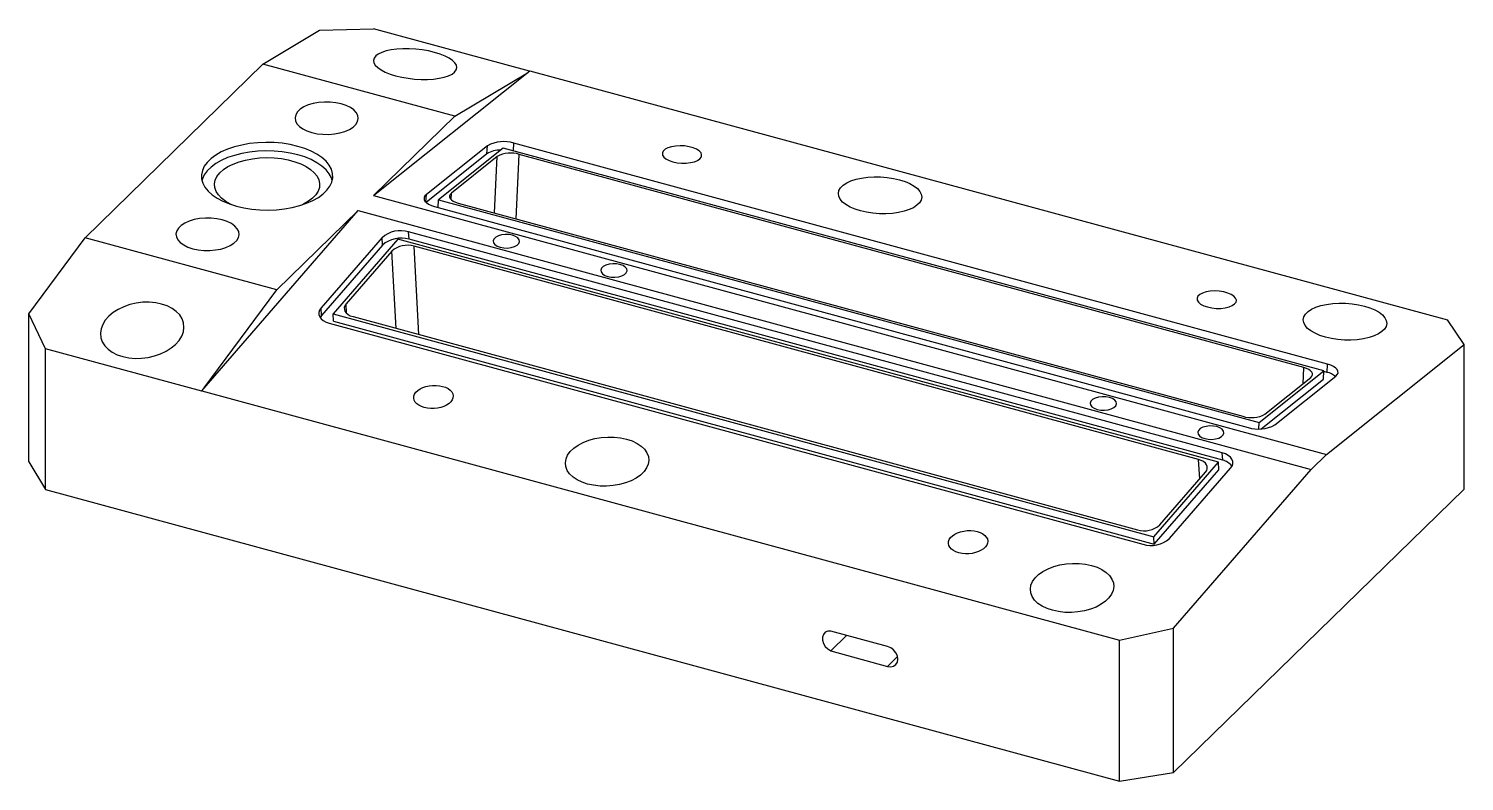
# Paper-space layout '_Trimetric' of a CAD drawing. Header units: millimetres. Extents: x 0.3 to 22.1, y -4.6 to 6.9.
import ezdxf

# ---------------------------------------------------------------- set-up
doc = ezdxf.new("R2010")
doc.units = ezdxf.units.MM

psp = doc.layouts.new('_Trimetric')

# ---------------------------------------------------------------- linework, layer by layer
at = {"color": 7, "linetype": 'Continuous', "lineweight": 25}
for p, q in [((3.85, 6.33), (4.709, 6.846)), ((4.709, 6.846), (5.533, 6.87)), ((7.905, 6.226), (5.533, 6.87)), ((3.85, 6.33), (1.143, 3.687)), ((6.769, 5.536), (3.85, 6.33)), ((5.532, 4.329), (7.912, 6.231)), ((6.769, 5.536), (7.874, 6.2)), ((7.912, 6.231), (21.877, 2.436)), ((6.769, 5.536), (5.532, 4.329)), ((7.265, 5.089), (6.336, 4.346)), ((7.505, 5.053), (6.52, 4.266)), ((7.259, 4.963), (7.265, 5.089)), ((19.993, 1.659), (7.505, 5.053)), ((20.051, 1.763), (7.67, 5.128)), ((7.259, 4.963), (6.334, 4.225)), ((7.414, 4.924), (6.717, 4.367)), ((19.691, 1.712), (7.751, 4.957)), ((5.532, 4.329), (20.037, 0.387)), ((6.462, 4.163), (18.844, 0.798)), ((6.514, 4.149), (6.52, 4.266)), ((6.52, 4.266), (19.008, 0.872)), ((6.822, 4.214), (18.762, 0.969)), ((2.919, 1.357), (5.299, 4.101)), ((5.299, 4.101), (4.062, 2.894)), ((5.299, 4.101), (19.803, 0.159)), ((18.449, 0.413), (6.067, 3.778)), ((6.073, 3.664), (6.067, 3.778)), ((0.285, 2.528), (1.143, 3.687)), ((4.062, 2.894), (1.143, 3.687)), ((5.662, 3.689), (4.733, 2.618)), ((5.669, 3.576), (4.74, 2.505)), ((5.903, 3.664), (4.918, 2.528)), ((5.669, 3.576), (5.662, 3.689)), ((18.391, 0.27), (5.903, 3.664)), ((18.455, 0.299), (6.073, 3.664)), ((18.089, 0.312), (6.149, 3.557)), ((5.812, 3.483), (5.115, 2.68)), ((2.957, 1.402), (4.062, 2.894)), ((0.539, 1.996), (0.285, 2.528)), ((0.285, 0.278), (0.285, 2.528)), ((4.74, 2.505), (4.718, 2.474)), ((4.74, 2.505), (4.733, 2.618)), ((4.918, 2.528), (17.406, -0.866)), ((4.924, 2.415), (4.918, 2.528)), ((4.924, 2.415), (17.412, -0.979)), ((5.22, 2.486), (17.159, -0.759)), ((22.132, 2.062), (21.877, 2.436)), ((4.859, 2.385), (17.241, -0.98)), ((0.539, -0.147), (0.539, 1.996)), ((2.919, 1.35), (0.539, 1.996)), ((20.037, 0.387), (22.132, 2.062)), ((22.132, -0.139), (22.132, 2.062)), ((20.045, 1.637), (20.051, 1.763)), ((19.008, 0.872), (19.993, 1.659)), ((19.04, 0.777), (19.987, 1.534)), ((19.099, 1.002), (19.796, 1.559)), ((19.248, 0.837), (20.177, 1.579)), ((19.987, 1.534), (19.993, 1.659)), ((20.045, 1.637), (19.993, 1.652)), ((2.919, 1.357), (16.884, -2.438)), ((2.919, 1.357), (2.919, 1.35)), ((19.003, 0.776), (19.008, 0.872)), ((0.285, 0.278), (0.539, -0.147)), ((17.406, -0.866), (18.391, 0.27)), ((18.397, 0.156), (18.391, 0.27)), ((18.455, 0.299), (18.449, 0.413)), ((19.803, 0.159), (20.037, 0.387)), ((17.412, -0.979), (18.397, 0.156)), ((17.497, -0.685), (18.193, 0.118)), ((17.646, -0.891), (18.575, 0.18)), ((17.708, -2.256), (19.803, 0.159)), ((0.539, -0.147), (16.884, -4.589)), ((17.708, -4.457), (22.132, -0.139)), ((17.412, -0.979), (17.406, -0.866)), ((13.355, -2.535), (12.493, -2.301)), ((12.734, -2.366), (12.493, -2.601)), ((16.884, -2.438), (17.708, -2.256)), ((17.708, -4.457), (17.708, -2.256)), ((12.493, -2.601), (13.355, -2.839)), ((16.884, -4.589), (16.884, -2.438)), ((16.884, -4.589), (17.708, -4.457))]:
    psp.add_line(p, q, dxfattribs=at)
at = {"color": 8, "linetype": 'Continuous', "lineweight": 25}
for p, q in [((7.664, 5.01), (7.67, 5.128)), ((7.371, 4.065), (7.414, 4.924)), ((7.702, 3.975), (7.751, 4.957)), ((6.33, 4.229), (6.336, 4.346)), ((6.712, 4.269), (6.717, 4.367)), ((6.223, 2.213), (6.149, 3.557)), ((5.877, 2.307), (5.812, 3.483)), ((5.123, 2.536), (5.115, 2.68)), ((19.679, 1.465), (19.691, 1.712)), ((18.105, 0.016), (18.089, 0.312)), ((13.507, -2.69), (13.355, -2.839))]:
    psp.add_line(p, q, dxfattribs=at)
at = {"color": 7, "linetype": 'Continuous', "lineweight": 25, "flags": 128}
for points in [[(5.869, 6.154), (5.961, 6.132), (6.057, 6.115), (6.156, 6.104), (6.256, 6.098), (6.353, 6.098), (6.446, 6.104), (6.531, 6.115), (6.608, 6.132), (6.674, 6.153), (6.727, 6.179), (6.767, 6.209), (6.791, 6.242), (6.801, 6.277), (6.794, 6.313), (6.772, 6.35), (6.735, 6.386), (6.685, 6.421), (6.621, 6.454), (6.546, 6.484), (6.462, 6.51), (6.37, 6.532), (6.274, 6.548), (6.175, 6.56), (6.075, 6.566), (5.978, 6.566), (5.885, 6.56), (5.8, 6.549), (5.723, 6.532), (5.657, 6.51), (5.604, 6.484), (5.565, 6.455), (5.54, 6.422), (5.531, 6.387), (5.537, 6.35), (5.559, 6.314), (5.596, 6.277), (5.647, 6.242), (5.71, 6.209), (5.785, 6.18), (5.869, 6.154)], [(4.594, 5.289), (4.675, 5.272), (4.762, 5.262), (4.851, 5.261), (4.938, 5.269), (5.021, 5.284), (5.098, 5.307), (5.165, 5.337), (5.22, 5.373), (5.261, 5.413), (5.287, 5.457), (5.297, 5.502), (5.291, 5.548), (5.269, 5.592), (5.231, 5.633), (5.18, 5.67), (5.116, 5.702), (5.042, 5.726), (4.96, 5.744), (4.873, 5.753), (4.784, 5.754), (4.697, 5.747), (4.614, 5.732), (4.537, 5.709), (4.471, 5.679), (4.415, 5.643), (4.374, 5.603), (4.348, 5.559), (4.338, 5.514), (4.344, 5.468), (4.366, 5.424), (4.404, 5.383), (4.455, 5.346), (4.519, 5.314), (4.594, 5.289)], [(3.445, 4.168), (3.56, 4.142), (3.68, 4.123), (3.804, 4.112), (3.929, 4.109), (4.054, 4.114), (4.177, 4.127), (4.296, 4.148), (4.409, 4.177), (4.513, 4.212), (4.609, 4.255), (4.693, 4.302), (4.765, 4.355), (4.824, 4.413), (4.868, 4.473), (4.897, 4.536), (4.911, 4.6), (4.909, 4.665), (4.891, 4.729), (4.858, 4.791), (4.809, 4.851), (4.747, 4.907), (4.671, 4.959), (4.584, 5.005), (4.486, 5.046), (4.379, 5.079), (4.264, 5.106), (4.144, 5.125), (4.02, 5.136), (3.895, 5.139), (3.77, 5.134), (3.647, 5.12), (3.528, 5.099), (3.415, 5.071), (3.31, 5.035), (3.215, 4.993), (3.131, 4.945), (3.059, 4.892), (3, 4.835), (2.956, 4.775), (2.927, 4.712), (2.913, 4.647), (2.915, 4.583), (2.933, 4.519), (2.966, 4.456), (3.014, 4.397), (3.077, 4.341), (3.152, 4.289), (3.24, 4.242), (3.338, 4.202), (3.445, 4.168)], [(10.088, 4.844), (10.152, 4.83), (10.221, 4.824), (10.291, 4.824), (10.356, 4.831), (10.415, 4.845), (10.464, 4.865), (10.5, 4.89), (10.521, 4.918), (10.526, 4.949), (10.516, 4.979), (10.489, 5.009), (10.449, 5.035), (10.396, 5.058), (10.335, 5.074), (10.267, 5.085), (10.198, 5.088), (10.13, 5.084), (10.067, 5.074), (10.013, 5.056), (9.97, 5.034), (9.941, 5.007), (9.928, 4.978), (9.931, 4.947), (9.95, 4.916), (9.983, 4.888), (10.03, 4.864), (10.088, 4.844)], [(4.904, 4.56), (4.891, 4.6), (4.858, 4.663), (4.809, 4.723), (4.747, 4.779), (4.671, 4.83), (4.584, 4.877), (4.486, 4.917), (4.379, 4.951), (4.264, 4.977), (4.144, 4.996), (4.02, 5.007), (3.895, 5.01), (3.77, 5.005), (3.647, 4.992), (3.528, 4.971), (3.415, 4.942), (3.31, 4.907), (3.215, 4.865), (3.131, 4.817), (3.059, 4.764), (3, 4.707), (2.956, 4.646), (2.927, 4.583), (2.92, 4.56)], [(3.378, 4.188), (3.358, 4.198), (3.283, 4.241), (3.22, 4.288), (3.171, 4.34), (3.136, 4.394), (3.117, 4.451), (3.112, 4.508), (3.124, 4.566), (3.15, 4.621), (3.192, 4.675), (3.247, 4.725), (3.316, 4.77), (3.396, 4.81), (3.486, 4.844), (3.584, 4.871), (3.689, 4.891), (3.798, 4.903), (3.909, 4.907), (4.021, 4.904), (4.13, 4.892), (4.235, 4.872), (4.334, 4.845), (4.424, 4.812), (4.505, 4.772), (4.574, 4.727), (4.63, 4.677), (4.672, 4.624), (4.699, 4.568), (4.711, 4.511), (4.708, 4.454), (4.689, 4.397), (4.655, 4.342), (4.606, 4.29), (4.544, 4.243), (4.469, 4.2), (4.445, 4.188)], [(12.945, 4.096), (12.86, 4.123), (12.786, 4.155), (12.722, 4.192), (12.671, 4.231), (12.634, 4.274), (12.612, 4.318), (12.606, 4.362), (12.615, 4.405), (12.64, 4.447), (12.679, 4.486), (12.733, 4.521), (12.798, 4.552), (12.875, 4.577), (12.961, 4.596), (13.053, 4.609), (13.151, 4.615), (13.25, 4.614), (13.349, 4.606), (13.446, 4.591), (13.537, 4.57), (13.621, 4.543), (13.696, 4.511), (13.76, 4.475), (13.811, 4.435), (13.848, 4.393), (13.869, 4.349), (13.876, 4.305), (13.867, 4.261), (13.842, 4.22), (13.803, 4.181), (13.749, 4.145), (13.683, 4.115), (13.607, 4.09), (13.521, 4.071), (13.428, 4.058), (13.331, 4.052), (13.232, 4.053), (13.133, 4.061), (13.036, 4.075), (12.945, 4.096)], [(6.336, 4.346), (6.314, 4.323), (6.303, 4.298), (6.303, 4.272), (6.315, 4.246), (6.338, 4.222), (6.371, 4.199), (6.413, 4.179), (6.462, 4.163)], [(6.717, 4.367), (6.699, 4.348), (6.69, 4.327), (6.69, 4.305), (6.7, 4.284), (6.719, 4.263), (6.746, 4.244), (6.781, 4.228), (6.822, 4.214)], [(2.782, 3.521), (2.864, 3.504), (2.951, 3.494), (3.039, 3.493), (3.127, 3.501), (3.21, 3.516), (3.286, 3.539), (3.353, 3.569), (3.408, 3.605), (3.45, 3.645), (3.476, 3.689), (3.486, 3.734), (3.48, 3.78), (3.458, 3.824), (3.42, 3.865), (3.369, 3.902), (3.304, 3.934), (3.23, 3.959), (3.148, 3.976), (3.062, 3.986), (2.973, 3.987), (2.886, 3.979), (2.802, 3.964), (2.726, 3.941), (2.659, 3.911), (2.604, 3.875), (2.563, 3.835), (2.537, 3.791), (2.526, 3.746), (2.532, 3.7), (2.555, 3.656), (2.592, 3.615), (2.644, 3.578), (2.708, 3.546), (2.782, 3.521)], [(7.647, 3.725), (7.594, 3.735), (7.537, 3.736), (7.481, 3.73), (7.432, 3.715), (7.392, 3.694), (7.365, 3.668), (7.354, 3.639), (7.359, 3.61), (7.38, 3.583), (7.414, 3.56), (7.461, 3.542), (7.514, 3.533), (7.571, 3.531), (7.626, 3.538), (7.676, 3.552), (7.716, 3.573), (7.742, 3.599), (7.754, 3.628), (7.749, 3.657), (7.728, 3.684), (7.693, 3.707), (7.647, 3.725)], [(9.097, 3.098), (9.15, 3.088), (9.207, 3.086), (9.263, 3.093), (9.312, 3.107), (9.352, 3.128), (9.378, 3.154), (9.39, 3.183), (9.385, 3.212), (9.364, 3.24), (9.329, 3.263), (9.283, 3.28), (9.23, 3.29), (9.173, 3.292), (9.117, 3.285), (9.068, 3.27), (9.028, 3.249), (9.002, 3.224), (8.99, 3.195), (8.995, 3.166), (9.016, 3.138), (9.051, 3.115), (9.097, 3.098)], [(18.224, 2.633), (18.289, 2.619), (18.358, 2.612), (18.427, 2.612), (18.493, 2.62), (18.552, 2.634), (18.601, 2.654), (18.637, 2.679), (18.658, 2.707), (18.663, 2.737), (18.652, 2.768), (18.626, 2.798), (18.585, 2.824), (18.533, 2.846), (18.471, 2.863), (18.404, 2.873), (18.334, 2.877), (18.266, 2.873), (18.203, 2.862), (18.149, 2.845), (18.107, 2.823), (18.078, 2.796), (18.065, 2.766), (18.067, 2.735), (18.086, 2.705), (18.12, 2.677), (18.167, 2.652), (18.224, 2.633)], [(2.308, 2.678), (2.217, 2.697), (2.12, 2.706), (2.021, 2.704), (1.922, 2.691), (1.824, 2.669), (1.732, 2.636), (1.646, 2.595), (1.569, 2.547), (1.504, 2.491), (1.45, 2.43), (1.411, 2.366), (1.386, 2.299), (1.377, 2.232), (1.383, 2.166), (1.405, 2.103), (1.442, 2.044), (1.493, 1.99), (1.557, 1.944), (1.631, 1.906), (1.716, 1.877), (1.807, 1.858), (1.904, 1.85), (2.003, 1.852), (2.102, 1.864), (2.2, 1.887), (2.292, 1.919), (2.378, 1.96), (2.455, 2.009), (2.52, 2.064), (2.574, 2.125), (2.613, 2.19), (2.638, 2.256), (2.647, 2.323), (2.641, 2.39), (2.619, 2.453), (2.582, 2.512), (2.531, 2.565), (2.467, 2.611), (2.393, 2.649), (2.308, 2.678)], [(5.115, 2.68), (5.096, 2.652), (5.087, 2.624), (5.088, 2.595), (5.097, 2.567), (5.117, 2.542), (5.144, 2.519), (5.179, 2.5), (5.22, 2.486)], [(20.02, 2.173), (19.936, 2.2), (19.861, 2.232), (19.797, 2.269), (19.746, 2.308), (19.71, 2.351), (19.688, 2.395), (19.681, 2.439), (19.691, 2.482), (19.715, 2.524), (19.755, 2.563), (19.808, 2.598), (19.874, 2.629), (19.95, 2.654), (20.036, 2.673), (20.129, 2.686), (20.226, 2.692), (20.325, 2.691), (20.425, 2.683), (20.521, 2.668), (20.613, 2.647), (20.697, 2.62), (20.772, 2.588), (20.835, 2.552), (20.886, 2.512), (20.923, 2.47), (20.945, 2.426), (20.951, 2.382), (20.942, 2.338), (20.917, 2.297), (20.878, 2.258), (20.825, 2.223), (20.759, 2.192), (20.682, 2.167), (20.596, 2.148), (20.504, 2.135), (20.407, 2.129), (20.307, 2.13), (20.208, 2.138), (20.111, 2.153), (20.02, 2.173)], [(4.733, 2.618), (4.711, 2.585), (4.7, 2.551), (4.701, 2.517), (4.713, 2.483), (4.735, 2.452), (4.768, 2.425), (4.81, 2.402), (4.859, 2.385)], [(20.177, 1.579), (20.199, 1.603), (20.211, 1.628), (20.21, 1.654), (20.198, 1.679), (20.175, 1.704), (20.142, 1.727), (20.101, 1.747), (20.051, 1.763)], [(19.796, 1.559), (19.814, 1.578), (19.824, 1.599), (19.823, 1.62), (19.813, 1.642), (19.794, 1.663), (19.767, 1.682), (19.732, 1.698), (19.691, 1.712)], [(6.303, 1.102), (6.26, 1.117), (6.221, 1.136), (6.19, 1.159), (6.166, 1.186), (6.15, 1.215), (6.144, 1.245), (6.146, 1.276), (6.158, 1.306), (6.178, 1.335), (6.207, 1.362), (6.242, 1.386), (6.284, 1.407), (6.33, 1.422), (6.38, 1.433), (6.432, 1.439), (6.485, 1.44), (6.536, 1.435), (6.584, 1.425), (6.628, 1.41), (6.666, 1.39), (6.698, 1.367), (6.722, 1.341), (6.737, 1.312), (6.743, 1.282), (6.741, 1.251), (6.729, 1.22), (6.709, 1.191), (6.681, 1.164), (6.645, 1.14), (6.603, 1.12), (6.557, 1.104), (6.507, 1.093), (6.455, 1.087), (6.403, 1.087), (6.352, 1.092), (6.303, 1.102)], [(16.545, 1.074), (16.599, 1.064), (16.655, 1.062), (16.711, 1.069), (16.76, 1.083), (16.8, 1.104), (16.827, 1.13), (16.838, 1.159), (16.833, 1.188), (16.812, 1.215), (16.778, 1.239), (16.732, 1.256), (16.678, 1.266), (16.621, 1.267), (16.566, 1.261), (16.516, 1.246), (16.476, 1.225), (16.45, 1.199), (16.439, 1.171), (16.443, 1.141), (16.464, 1.114), (16.499, 1.091), (16.545, 1.074)], [(18.368, 0.811), (18.314, 0.821), (18.257, 0.823), (18.202, 0.816), (18.152, 0.802), (18.113, 0.781), (18.086, 0.755), (18.075, 0.726), (18.08, 0.697), (18.1, 0.669), (18.135, 0.646), (18.181, 0.629), (18.235, 0.619), (18.292, 0.617), (18.347, 0.624), (18.397, 0.638), (18.436, 0.659), (18.463, 0.685), (18.474, 0.714), (18.469, 0.743), (18.449, 0.771), (18.414, 0.794), (18.368, 0.811)], [(9.384, 0.621), (9.468, 0.593), (9.543, 0.557), (9.606, 0.514), (9.657, 0.466), (9.694, 0.413), (9.716, 0.357), (9.722, 0.298), (9.713, 0.24), (9.688, 0.182), (9.649, 0.127), (9.596, 0.075), (9.53, 0.028), (9.453, -0.012), (9.367, -0.045), (9.275, -0.07), (9.178, -0.087), (9.078, -0.094), (8.979, -0.093), (8.882, -0.082), (8.791, -0.062), (8.707, -0.034), (8.632, 0.001), (8.568, 0.044), (8.517, 0.093), (8.481, 0.146), (8.459, 0.202), (8.452, 0.26), (8.462, 0.319), (8.486, 0.377), (8.526, 0.432), (8.579, 0.483), (8.645, 0.53), (8.721, 0.57), (8.807, 0.604), (8.9, 0.629), (8.997, 0.645), (9.096, 0.653), (9.196, 0.651), (9.292, 0.641), (9.384, 0.621)], [(18.193, 0.118), (18.212, 0.145), (18.221, 0.174), (18.221, 0.202), (18.211, 0.23), (18.192, 0.256), (18.164, 0.279), (18.129, 0.298), (18.089, 0.312)], [(18.575, 0.18), (18.597, 0.212), (18.608, 0.247), (18.608, 0.281), (18.596, 0.314), (18.573, 0.345), (18.54, 0.373), (18.498, 0.395), (18.449, 0.413)], [(14.44, -1.11), (14.396, -1.095), (14.358, -1.075), (14.326, -1.052), (14.302, -1.025), (14.287, -0.997), (14.28, -0.966), (14.283, -0.936), (14.295, -0.905), (14.315, -0.876), (14.343, -0.849), (14.379, -0.825), (14.421, -0.805), (14.467, -0.789), (14.517, -0.778), (14.569, -0.772), (14.621, -0.772), (14.672, -0.776), (14.72, -0.786), (14.764, -0.801), (14.803, -0.821), (14.834, -0.844), (14.858, -0.871), (14.874, -0.899), (14.88, -0.93), (14.878, -0.961), (14.866, -0.991), (14.846, -1.02), (14.817, -1.047), (14.782, -1.071), (14.74, -1.091), (14.693, -1.107), (14.643, -1.118), (14.592, -1.124), (14.539, -1.125), (14.488, -1.12), (14.44, -1.11)], [(16.459, -1.302), (16.543, -1.33), (16.618, -1.366), (16.682, -1.409), (16.733, -1.457), (16.769, -1.51), (16.791, -1.566), (16.798, -1.625), (16.788, -1.683), (16.764, -1.741), (16.724, -1.796), (16.671, -1.848), (16.605, -1.894), (16.529, -1.935), (16.443, -1.968), (16.35, -1.993), (16.253, -2.01), (16.154, -2.017), (16.054, -2.016), (15.958, -2.005), (15.866, -1.985), (15.782, -1.957), (15.707, -1.921), (15.644, -1.879), (15.593, -1.83), (15.556, -1.777), (15.534, -1.721), (15.528, -1.663), (15.537, -1.604), (15.562, -1.546), (15.601, -1.491), (15.654, -1.44), (15.72, -1.393), (15.797, -1.353), (15.883, -1.319), (15.975, -1.294), (16.072, -1.278), (16.172, -1.27), (16.271, -1.272), (16.368, -1.282), (16.459, -1.302)], [(12.493, -2.301), (12.447, -2.303), (12.407, -2.32), (12.379, -2.351), (12.364, -2.392), (12.364, -2.439), (12.379, -2.488), (12.407, -2.534), (12.447, -2.573), (12.493, -2.601)], [(13.355, -2.839), (13.403, -2.844), (13.447, -2.835), (13.482, -2.81), (13.504, -2.774), (13.511, -2.729), (13.504, -2.68), (13.482, -2.632), (13.447, -2.589), (13.403, -2.555), (13.355, -2.535)]]:
    psp.add_lwpolyline(points, dxfattribs=at)
at = {"color": 7, "linetype": 'Continuous', "lineweight": 25}
for centre, radius, start, end in [((7.513, 4.635), 0.517, 72.3813, 118.7029), ((7.463, 4.645), 0.379, 89.3777, 122.6785), ((7.621, 4.546), 0.431, 72.3813, 118.7029), ((5.944, 3.37), 0.425, 73.207, 131.4806), ((5.95, 3.257), 0.425, 73.207, 131.4806), ((6.046, 3.218), 0.355, 73.207, 131.4806), ((19.981, 1.344), 0.301, 50.4798, 77.7257), ((18.892, 1.38), 0.431, 252.3813, 298.7029), ((19, 1.29), 0.517, 252.3813, 298.7029), ((18.407, 0.066), 0.238, 37.4997, 78.3539), ((17.262, -0.42), 0.355, 253.207, 311.4806), ((17.364, -0.573), 0.425, 253.207, 311.4806)]:
    psp.add_arc(centre, radius, start, end, dxfattribs=at)

doc.saveas('drawing.dxf')
